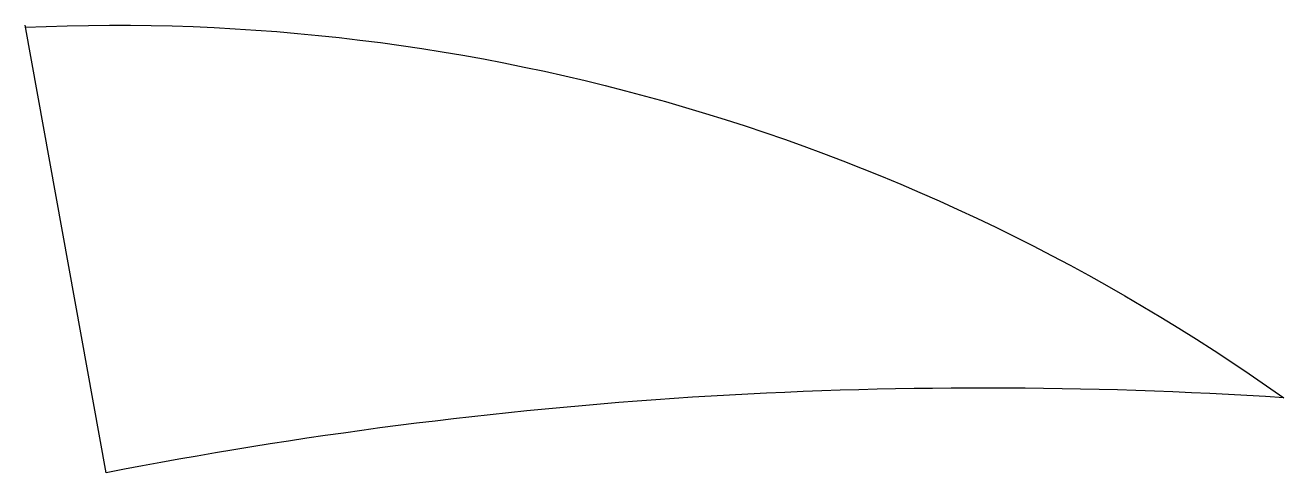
# Model space of a CAD drawing. Header units: millimetres. Extents: x 20.3 to 37.5, y 16.6 to 22.6.
import ezdxf

# ---------------------------------------------------------------- set-up
doc = ezdxf.new("R2010")
doc.units = ezdxf.units.MM
doc.layers.add('grabado linea medio', color=3, linetype='Continuous', true_color=0x00ff00)

msp = doc.modelspace()

# ---------------------------------------------------------------- linework, layer by layer
at = {"layer": 'grabado linea medio'}
msp.add_lwpolyline([(20.35, 22.614, -0.167035), (37.451, 17.578, 0.06453), (21.45, 16.559), (20.349, 22.639)], format="xyb", dxfattribs=at)

doc.saveas('drawing.dxf')
